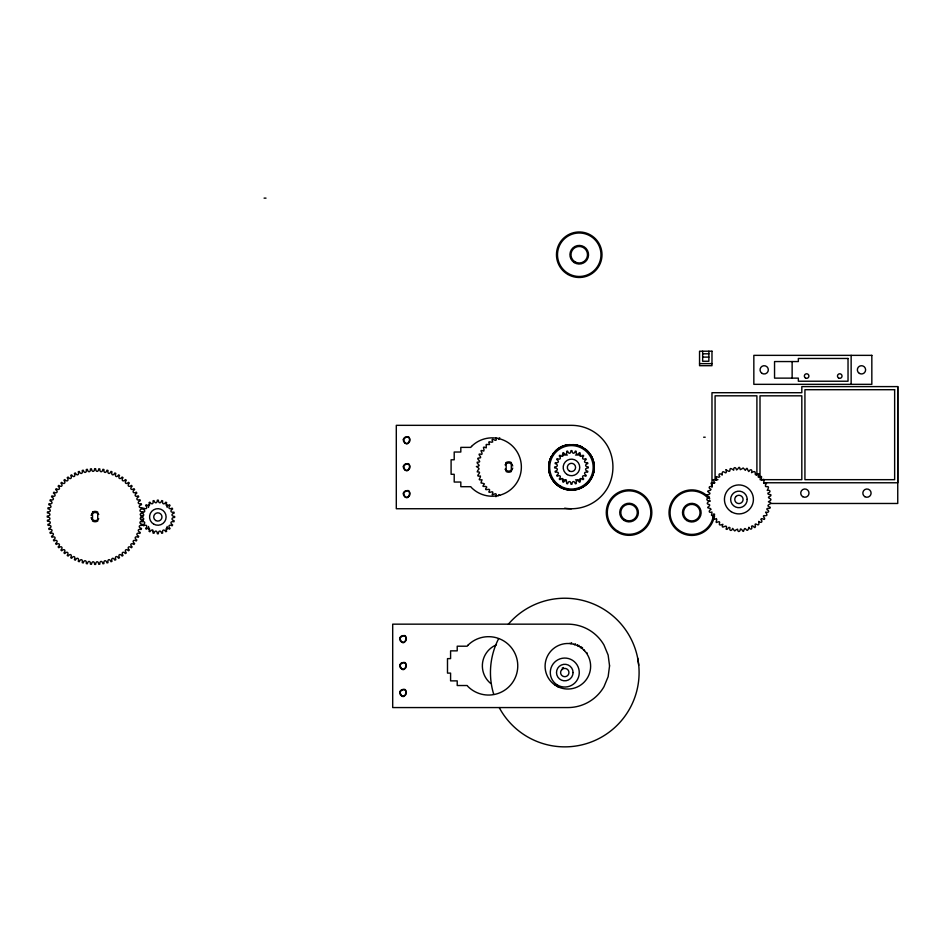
<?xml version="1.0" encoding="UTF-8"?>
<svg xmlns="http://www.w3.org/2000/svg" width="945" height="945" viewBox="0 0 945 945"><rect width="100%" height="100%" fill="white"/><g stroke="black" fill="none" stroke-linecap="round" stroke-linejoin="round"><path stroke-width="1.42" d="M711.975 486.899L711.975 392.707L801.821 392.718L801.821 386.599L897.75 386.599L897.75 482.777L763.572 482.765M897.75 386.599L897.75 503.472L770.943 503.472M499.751 495.404L498.759 494.885L498.062 495.782M573.757 644.289L574.761 644.703L575.446 643.805M586.691 652.558L587.341 653.42M577.549 644.679L578.21 646.226L579.108 645.447M581.081 646.581L580.856 647.75L582.522 647.549M583.939 649.782L584.565 650.597M571.607 642.659L571.04 643.639L569.989 643.25M91.535 514.493L92.197 513.631M98.044 519.49L98.705 518.628A4.146 4.146 0 0 1 91.122 517.636M505.811 464.113L505.15 464.964A4.146 4.146 0 0 1 512.745 465.968M511.67 469.96L512.332 469.11M141.951 513.348C138.478 513.726 140.734 516.301 142.99 516.041M142.057 517.447C138.608 517.494 140.557 520.293 142.849 520.222L142.766 521.238C139.222 520.825 138.82 523.849 142.352 524.369L142.175 525.373C138.702 524.782 138.005 527.57 141.49 528.456L141.23 529.448C137.793 528.609 137.049 531.102 140.273 532.448L139.931 533.417C136.612 532.236 135.537 534.811 138.726 536.323L138.289 537.256C135.017 535.744 133.895 538.178 136.836 540.044L136.316 540.942C133.257 539.193 131.757 541.556 134.627 543.599L134.036 544.438C131.154 542.465 129.382 544.603 132.123 546.931L131.461 547.722C128.78 545.478 126.736 547.545 129.335 550.049L128.603 550.77C126.122 548.218 123.984 550.167 126.287 552.896L125.496 553.557C123.252 550.876 120.877 552.565 123.004 555.483L122.153 556.062C120.192 553.085 117.629 554.727 119.495 557.763L118.609 558.271C116.873 555.152 114.298 556.487 115.822 559.723L114.888 560.161C113.341 556.995 110.789 557.975 111.971 561.365L111.014 561.72C109.833 558.33 107.116 559.251 108.002 562.665L107.009 562.936C106.135 559.534 103.229 560.09 103.938 563.61L102.922 563.787C102.343 560.338 99.414 560.633 99.804 564.2L98.776 564.295C98.516 560.704 95.658 560.905 95.634 564.425L94.606 564.425C94.677 560.834 91.76 560.81 91.464 564.295L90.436 564.2C90.708 560.692 87.968 560.302 87.318 563.787L86.302 563.61C86.94 560.172 84.081 559.44 83.231 562.936L82.239 562.665C83.207 559.204 80.455 558.412 79.226 561.72L78.27 561.365C79.581 558.046 76.769 556.888 75.352 560.161L74.419 559.723C75.99 556.499 73.415 555.235 71.631 558.271L70.745 557.763C72.47 554.691 70.154 553.191 68.087 556.062L67.237 555.483C69.245 552.577 67.024 550.876 64.744 553.557L63.953 552.896C66.304 550.179 64.142 548.289 61.638 550.77L60.905 550.049C63.409 547.592 61.472 545.348 58.779 547.722L58.117 546.931C60.917 544.674 59.062 542.43 56.204 544.438L55.613 543.599C58.507 541.579 56.972 539.193 53.924 540.942L53.404 540.044C56.464 538.284 55.141 535.78 51.951 537.256L51.514 536.323C54.704 534.87 53.652 532.106 50.309 533.417L49.967 532.448C53.251 531.244 52.483 528.527 49.01 529.448L48.75 528.456C52.235 527.57 51.538 524.782 48.065 525.373L47.888 524.369C51.42 523.849 51.018 520.825 47.474 521.238L47.392 520.222C50.947 519.963 50.817 517.069 47.25 517.069L47.25 516.041C50.817 516.147 50.947 513.1 47.392 512.899L47.474 511.871C51.018 512.284 51.42 509.272 47.888 508.753L48.065 507.737C51.573 508.41 52.199 505.587 48.75 504.665L49.01 503.673C52.471 504.654 53.263 501.889 49.967 500.673L50.309 499.704C53.676 500.98 54.704 498.298 51.514 496.798L51.951 495.865C55.188 497.424 56.452 494.849 53.404 493.066L53.924 492.18C56.96 494.058 58.59 491.483 55.613 489.522L56.204 488.683C59.062 490.809 60.917 488.4 58.117 486.179L58.779 485.399C61.449 487.774 63.504 485.517 60.905 483.072L61.638 482.352C64.118 484.903 66.256 482.954 63.953 480.214L64.744 479.564C66.989 482.328 69.292 480.568 67.237 477.638L68.087 477.048C70.084 480.001 72.529 478.453 70.745 475.359L71.631 474.851C73.367 477.957 75.943 476.623 74.419 473.386L75.352 472.961C76.769 476.233 79.581 475.063 78.27 471.756L79.226 471.401C80.396 474.768 83.16 473.906 82.239 470.456L83.231 470.185C84.046 473.658 87.023 472.996 86.302 469.5L87.318 469.322C87.826 472.854 90.85 472.465 90.436 468.921L91.464 468.826C91.665 472.394 94.713 472.252 94.606 468.685L95.634 468.685C95.528 472.252 98.575 472.394 98.776 468.826L99.804 468.921C99.39 472.465 102.414 472.854 102.922 469.322L103.938 469.5C103.265 473.008 106.088 473.634 107.009 470.185L108.002 470.456C107.116 473.858 109.833 474.792 111.014 471.401L111.971 471.756C110.825 475.087 113.329 476.197 114.888 472.961L115.822 473.386C114.345 476.599 116.861 477.981 118.609 474.851L119.495 475.359C117.676 478.418 120.109 479.977 122.153 477.048L123.004 477.638C120.865 480.509 123.287 482.363 125.496 479.564L126.287 480.214C124.067 482.954 126.039 484.856 128.603 482.352L129.335 483.072C126.736 485.517 128.792 487.774 131.461 485.399L132.123 486.179C129.43 488.459 131.131 490.786 134.036 488.683L134.627 489.522C131.65 491.483 133.28 494.058 136.316 492.18L136.836 493.066C133.8 494.814 135.052 497.448 138.289 495.865L138.726 496.798C135.548 498.275 136.564 501.004 139.931 499.704L140.273 500.673C136.99 501.866 137.769 504.665 141.23 503.673L141.49 504.665C138.029 505.54 138.655 508.363 142.175 507.737L142.352 508.753C138.903 509.355 139.187 512.261 142.766 511.871L142.849 512.899M264.08 198.131L266.006 198.131M702.655 353.796L708.868 353.796M702.655 357.104L708.868 357.104M699.548 363.624L711.975 363.624M703.647 437.216L705.206 437.216M562.145 455.017L567.413 455.017M575.517 455.017L580.773 455.017M717.964 479.658L715.082 479.658L715.082 395.813L756.898 395.813L756.898 475.24M562.145 479.859L566.09 479.859M575.517 479.859L580.773 479.859M760.004 479.67L801.821 479.67L801.821 395.825L760.004 395.825L760.004 478.194M711.975 482.765L714.916 482.765M571.465 508.741L396.298 508.741L396.298 425.333L571.465 425.333A41.71 41.71 0 0 1 607.588 446.182C614.711 459.022 614.711 475.051 607.588 487.892A41.71 41.71 0 0 1 564.661 508.186M560.728 487.514L562.747 488.47M557.125 686.342L559.145 687.298M511.67 464.113L512.332 464.964M505.811 469.96L505.15 469.11A4.146 4.146 0 0 0 512.745 468.106M98.044 513.631L98.705 514.493A4.146 4.146 0 0 0 91.122 515.486M91.535 518.628L92.197 519.49M498.062 438.303L498.865 439.177L499.716 437.736M637.662 658.051L638.737 665.268M495.889 437.807C498.062 444.422 489.829 435.184 492.711 441.965C490.998 443.264 487.1 439.307 489.557 444.552C484.761 444.764 486.474 443.063 486.262 447.859C480.958 445.497 485.021 449.052 483.769 451.048C478.005 449.005 483.344 452.773 481.785 454.427C474.922 452.549 483.686 457.994 479.446 458.006C473.87 457.853 484.123 462.554 477.178 462.188C476.126 463.747 482.694 465.92 476.398 466.535C481.537 469.677 477.768 468.543 477.178 471.886C484.017 471.449 473.043 477.154 480.473 476.02C480.899 478.241 476.528 480.674 482.056 479.753C480.119 485.08 480.851 481.879 484.431 483.887C480.403 488.482 485.718 485.08 486.769 487.112C482.245 492.995 492.546 485.919 488.766 491.955C489.581 493.644 494.743 489.037 492.132 494.802C494.105 494.707 497.389 491.447 495.901 496.727M851.138 355.355L851.138 384.332M792.134 361.557L792.134 378.13M708.868 351.209L708.868 361.25L702.655 361.25L702.655 351.209M167.159 504.535L167.159 507.453M167.159 526.459L167.159 529.377M148.53 504.535L148.53 507.453M148.53 526.459L148.53 529.377M590.401 454.391A22.774 22.774 0 0 1 587.034 483.663A22.774 22.774 0 0 1 557.597 485.104A22.774 22.774 0 0 1 551.384 456.305M552.53 454.391A22.774 22.774 0 0 1 553.864 452.596M555.365 450.93A22.774 22.774 0 0 1 562.747 446.005M564.85 445.249A22.774 22.774 0 0 1 567.024 444.705M575.907 444.705A22.774 22.774 0 0 1 578.068 445.249M580.171 446.005A22.774 22.774 0 0 1 582.191 446.95M585.912 449.43A22.774 22.774 0 0 1 589.066 452.596M490.691 683.471A22.774 22.774 0 0 1 496.42 644.821M714.526 514.045A22.774 22.774 0 0 1 714.196 516.773M713.912 518.108A22.774 22.774 0 0 1 681.628 533.039A22.774 22.774 0 0 1 674.163 498.263A22.774 22.774 0 0 1 709.719 498.617M713.499 513.997A21.735 21.735 0 0 1 684.995 533.311A21.735 21.735 0 0 1 673.561 500.838A21.735 21.735 0 0 1 707.864 498.015M709.541 500.106A21.735 21.735 0 0 1 710.274 501.216M572.824 444.587A22.774 22.774 0 0 1 583.23 486.817M582.025 487.49A22.774 22.774 0 0 1 574.194 489.923M568.701 489.923A22.774 22.774 0 0 1 565.996 489.439M564.673 489.061A22.774 22.774 0 0 1 563.374 488.612M562.098 488.092A22.774 22.774 0 0 1 552.707 480.261M551.963 479.103A22.774 22.774 0 0 1 551.963 455.537M552.707 454.391A22.774 22.774 0 0 1 570.071 444.587M562.192 668.068A5.174 5.174 0 0 1 563.433 667.548M508.268 624.279A74.324 74.324 0 0 1 619.684 622.46A74.324 74.324 0 0 1 607.67 733.237A74.324 74.324 0 0 1 499.232 707.581M493.656 694.126A74.324 74.324 0 0 1 498.558 638.808M726.079 469.736C727.414 477.745 721.744 466.676 722.169 475.075C720.173 472.713 717.586 473.799 719.806 476.752C718.743 478.678 714.196 474.225 716.452 478.56C718.318 481.844 713.499 478.324 712.955 480.131C714.125 480.863 715.613 484.218 712.955 483.119C708.289 482.104 713.44 485.163 712.176 486.793C709.14 485.482 707.77 488.081 711.03 489.345C711.077 491.53 704.911 489.959 709.034 492.593C711.656 493.562 708.266 495.038 706.919 494.707C705.797 496.834 710.782 496.03 709.199 498.086C705.667 498.039 706.234 500.909 709.376 500.85C703.399 505.764 712.223 503.094 709.034 506.248C705.053 508.847 710.687 507.335 711.065 509.308C708.36 510.536 708.549 513.407 711.963 512.036C712.14 516.395 709.553 514.623 714.585 516.383C711.762 518.462 713.782 520.565 716.357 518.545C718.011 519.774 713.794 524.085 718.058 521.888C722.393 520.707 715.672 527.015 722.913 524.298C719.984 531.338 728.5 521.699 726.079 529.117C727.898 530.724 728.182 525.892 729.942 527.688C728.961 531.066 731.843 531.503 732.659 528.338C736.084 533.027 733.663 530.133 737.584 529.153C737.679 532.897 740.278 531.822 740.455 528.94C742.416 528.538 743.172 534.315 744.046 529.649C745.605 525.396 746.975 534.905 748.901 527.275C750.129 530.299 752.929 529.495 751.523 526.27C752.929 524.203 754.701 529.637 755.48 526.731C753.472 519.585 760.217 529.637 758.705 521.38C761.127 523.542 763.312 521.947 760.831 519.301C761.564 517.045 765.013 521.286 764.67 518.321C759.957 512.509 770.447 519.088 765.604 512.131C768.344 513.076 770.329 511.091 766.903 509.568C766.194 507.111 770.529 509.674 770.293 507.311C763.005 504.665 775.727 503.874 768.391 501.76C775.857 497.932 763.773 498.688 770.659 495.936C772.455 493.538 767.34 495.475 767.836 493.16C771.049 492.369 770.529 489.451 767.186 490.443C771.758 482.588 762.119 490.715 766.678 482.824C759.662 486.002 768.084 476.611 761.41 480.237C760.595 478.406 763.418 474.425 759 477.449C756.413 477.26 760.796 473.209 757.819 473.681C752.374 478.123 758.504 468.472 751.558 472.677C752.846 469.263 750.212 468.673 748.806 471.567C747.176 470.386 747.637 465.531 745.322 470.362C741.86 466.417 744.294 468.212 740.266 469.7C739.285 464.432 738.458 469.228 736.592 469.96C736.06 466.901 733.237 466.582 733.71 470.232C726.422 464.668 733.544 475.111 726.079 469.736M152.866 531.125L153.043 533.074L153.94 533.311C154.945 530.039 157.248 530.346 157.378 533.771L158.299 533.771C158.429 530.346 160.733 530.039 161.749 533.311L162.635 533.074C161.878 529.732 164.028 528.846 165.847 531.751L166.651 531.291C165.044 528.255 166.887 526.849 169.403 529.176L170.053 528.515C167.726 525.999 169.143 524.168 172.167 525.763L172.628 524.959C169.84 523.081 170.596 521.014 173.963 521.758L174.199 520.86C171.021 519.774 171.21 517.565 174.66 517.423L174.66 516.49C171.305 516.277 170.915 514.08 174.199 513.052L173.963 512.155C170.667 512.828 169.734 510.784 172.628 508.953L172.167 508.15C169.143 509.745 167.726 507.902 170.053 505.398L169.403 504.736C166.852 506.827 165.068 505.705 166.651 502.622L165.847 502.161C164.005 505.067 161.985 504.134 162.635 500.838L161.749 500.59C160.662 503.803 158.547 503.52 158.299 500.141L157.378 500.141C157.142 503.52 155.039 503.803 153.94 500.59L153.043 500.838C153.716 504.146 151.708 504.961 149.83 502.161L149.038 502.622C150.609 505.717 148.861 506.827 146.274 504.736L145.624 505.398C147.952 507.902 146.546 509.745 143.51 508.15L143.049 508.953C145.955 510.796 145.022 512.816 141.715 512.155L141.478 513.052C144.774 514.092 144.396 516.254 141.029 516.49L141.029 517.423C144.467 517.577 144.668 519.762 141.478 520.86L141.715 521.758C145.081 521.014 145.873 523.069 143.049 524.959L143.51 525.763C146.546 524.168 147.952 525.999 145.624 528.515L146.274 529.176C148.826 526.849 150.527 528.231 149.038 531.291L149.83 531.751C150.491 530.677 153.397 528.42 152.866 531.125M566.492 481.607L566.657 483.556L567.555 483.793C568.571 480.521 570.863 480.828 571.004 484.253L571.926 484.253C572.056 480.828 574.359 480.521 575.363 483.793L576.261 483.556C575.611 480.237 577.608 479.316 579.462 482.222L580.265 481.761C578.671 478.737 580.513 477.319 583.018 479.647L583.679 478.997C581.352 476.481 582.758 474.638 585.794 476.245L586.254 475.441C583.455 473.551 584.211 471.484 587.577 472.228L587.825 471.342C584.553 470.327 584.849 468.023 588.274 467.893L588.274 466.972C584.99 466.641 584.518 464.586 587.825 463.534L587.577 462.637C584.282 463.286 583.348 461.278 586.254 459.424L585.794 458.62C582.758 460.132 581.458 458.408 583.679 455.868L583.018 455.218C580.49 457.545 578.777 456.116 580.265 453.104L579.462 452.643C577.584 455.455 575.623 454.628 576.261 451.308L575.363 451.072C574.241 454.285 572.268 453.931 571.926 450.623L571.004 450.623C570.756 454.002 568.654 454.273 567.555 451.072L566.657 451.308C567.295 454.639 565.358 455.466 563.456 452.643L562.653 453.104C564.248 456.128 562.417 457.545 559.901 455.218L559.251 455.868C561.484 458.419 560.172 460.109 557.137 458.62L556.664 459.424C559.582 461.278 558.637 463.286 555.341 462.637L555.105 463.534C558.377 464.538 558.07 466.842 554.644 466.972L554.644 467.893C558.07 468.023 558.377 470.327 555.105 471.342L555.341 472.228C558.684 471.472 559.57 473.61 556.664 475.441L557.137 476.245C560.196 474.662 561.484 476.434 559.251 478.997L559.901 479.647C562.417 477.319 564.248 478.737 562.653 481.761L563.456 482.222C564.189 481.229 566.905 478.82 566.492 481.607M403.456 439.271C407.968 453.659 414.56 429.065 403.456 439.271M403.456 466.18C407.968 480.568 414.56 455.974 403.456 466.18M403.456 493.089C407.968 507.477 414.56 482.883 403.456 493.089M399.853 638.099C404.365 652.487 410.957 627.893 399.853 638.099M399.853 665.008C404.365 679.396 410.957 654.802 399.853 665.008M399.853 691.917C404.365 706.305 410.957 681.711 399.853 691.917M573.06 672.545L572.776 674.695A8.281 8.281 0 0 1 559.452 678.888A8.281 8.281 0 0 1 561.283 665.044A8.281 8.281 0 0 1 573.06 672.545M609.56 665.859L608.143 676.655L603.973 686.72A41.71 41.71 0 0 1 567.862 707.569L392.695 707.569L392.695 624.161L567.862 624.161A41.71 41.71 0 0 1 603.973 645.01L608.143 655.074L609.56 665.859M747.2 499.421L746.916 501.571A8.281 8.281 0 0 1 733.603 505.764A8.281 8.281 0 0 1 735.423 491.92A8.281 8.281 0 0 1 747.2 499.421M471.543 446.394L470.787 447.375L460.817 447.375L460.817 452.029L454.202 452.029L454.202 459.79L451.096 459.79L451.096 474.284L454.202 474.284L454.202 482.044L460.817 482.044L460.817 486.699L470.787 486.699L471.543 487.679A29.189 29.189 0 0 0 512.816 487.679A29.189 29.189 0 0 0 512.816 446.394A29.189 29.189 0 0 0 471.543 446.394M467.94 645.222L467.184 646.203L457.215 646.203L457.215 650.857L450.588 650.857L450.588 658.618L447.493 658.618L447.493 673.112L450.588 673.112L450.588 680.872L457.215 680.872L457.215 685.527L467.184 685.527L467.94 686.507A29.189 29.189 0 0 0 509.213 686.507A29.189 29.189 0 0 0 509.213 645.222A29.189 29.189 0 0 0 467.94 645.222M561.85 669.627L561.188 670.477A4.146 4.146 0 0 0 561.188 674.624L561.85 675.474A4.146 4.146 0 0 0 567.709 675.474L568.358 674.624A4.146 4.146 0 0 0 568.358 670.477L567.709 669.627A4.146 4.146 0 0 0 561.85 669.627M735.99 496.491L735.34 497.353A4.146 4.146 0 0 0 735.34 501.488L735.99 502.35A4.146 4.146 0 0 0 741.849 502.35L742.51 501.488A4.146 4.146 0 0 0 742.51 497.353L741.849 496.491A4.146 4.146 0 0 0 735.99 496.491M92.527 512.072L92.527 521.038A5.174 5.174 0 0 0 97.713 521.038L97.713 512.072A5.174 5.174 0 0 0 92.527 512.072M506.154 462.554L506.154 471.52A5.174 5.174 0 0 0 511.328 471.52L511.328 462.554A5.174 5.174 0 0 0 506.154 462.554M711.975 351.209L699.548 351.209L699.548 365.691L711.975 365.691L711.975 351.209M871.833 355.355L753.838 355.355L753.838 384.332L871.833 384.332L871.833 355.355M848.031 358.462L798.348 358.462L798.348 361.557L774.546 361.557L774.546 378.13L798.348 378.13L798.348 381.225L848.031 381.225L848.031 358.462M894.643 389.706L804.927 389.706L804.927 479.67L894.643 479.67L894.643 389.706M560.078 487.159A22.774 22.774 0 0 0 594.228 467.432A22.774 22.774 0 0 0 560.078 447.717A22.774 22.774 0 0 0 560.078 487.159M405.003 496.822A3.307 3.307 0 0 0 409.965 493.952A3.307 3.307 0 0 0 405.003 491.081A3.307 3.307 0 0 0 405.003 496.822M405.003 469.901A3.307 3.307 0 0 0 409.965 467.043A3.307 3.307 0 0 0 405.003 464.172A3.307 3.307 0 0 0 405.003 469.901M405.003 442.992A3.307 3.307 0 0 0 409.965 440.122A3.307 3.307 0 0 0 405.003 437.252A3.307 3.307 0 0 0 405.003 442.992M859.418 373.429A4.146 4.146 0 0 0 865.632 369.849A4.146 4.146 0 0 0 859.418 366.258A4.146 4.146 0 0 0 859.418 373.429M762.119 373.429A4.146 4.146 0 0 0 768.332 369.849A4.146 4.146 0 0 0 762.119 366.258A4.146 4.146 0 0 0 762.119 373.429M838.617 378.024A2.28 2.28 0 0 0 842.03 376.051A2.28 2.28 0 0 0 838.617 374.078A2.28 2.28 0 0 0 838.617 378.024M805.494 378.024A2.28 2.28 0 0 0 808.908 376.051A2.28 2.28 0 0 0 805.494 374.078A2.28 2.28 0 0 0 805.494 378.024M864.899 496.704A4.146 4.146 0 0 0 871.101 493.125A4.146 4.146 0 0 0 864.899 489.534A4.146 4.146 0 0 0 864.899 496.704M802.789 496.704A4.146 4.146 0 0 0 809.003 493.125A4.146 4.146 0 0 0 802.789 489.534A4.146 4.146 0 0 0 802.789 496.704M400.704 668.209A3.307 3.307 0 0 0 406.255 666.721A3.307 3.307 0 0 0 402.192 662.669A3.307 3.307 0 0 0 400.704 668.209M401.389 695.65A3.307 3.307 0 0 0 406.362 692.779A3.307 3.307 0 0 0 401.389 689.909A3.307 3.307 0 0 0 401.389 695.65M401.389 641.82A3.307 3.307 0 0 0 406.362 638.95A3.307 3.307 0 0 0 401.389 636.079A3.307 3.307 0 0 0 401.389 641.82M554.597 684.771A22.774 22.774 0 0 0 590.519 668.493A22.774 22.774 0 0 0 558.46 645.518A22.774 22.774 0 0 0 554.597 684.771M155.771 520.541A4.146 4.146 0 0 0 161.985 516.95A4.146 4.146 0 0 0 155.771 513.371A4.146 4.146 0 0 0 155.771 520.541M153.704 524.132A8.281 8.281 0 0 0 166.119 516.95A8.281 8.281 0 0 0 153.704 509.78A8.281 8.281 0 0 0 153.704 524.132M687.31 519.62A8.281 8.281 0 0 0 700.068 513.076A8.281 8.281 0 0 0 688.019 505.291A8.281 8.281 0 0 0 687.31 519.62M686.767 520.506A9.32 9.32 0 0 0 701.107 513.1A9.32 9.32 0 0 0 687.523 504.382A9.32 9.32 0 0 0 686.767 520.506M560.574 486.143A21.735 21.735 0 0 0 593.177 467.326A21.735 21.735 0 0 0 560.574 448.497A21.735 21.735 0 0 0 560.574 486.143M624.562 519.526A8.281 8.281 0 0 0 637.32 512.981A8.281 8.281 0 0 0 625.271 505.197A8.281 8.281 0 0 0 624.562 519.526M624.019 520.411A9.32 9.32 0 0 0 638.359 513.005A9.32 9.32 0 0 0 624.775 504.287A9.32 9.32 0 0 0 624.019 520.411M617.664 532.295A22.774 22.774 0 0 0 651.826 512.568A22.774 22.774 0 0 0 617.664 492.853A22.774 22.774 0 0 0 617.664 532.295M618.184 531.397A21.735 21.735 0 0 0 650.786 512.568A21.735 21.735 0 0 0 618.184 493.751A21.735 21.735 0 0 0 618.184 531.397M569.386 471.023A4.146 4.146 0 0 0 575.599 467.432A4.146 4.146 0 0 0 569.386 463.853A4.146 4.146 0 0 0 569.386 471.023M567.319 474.603A8.281 8.281 0 0 0 579.746 467.432A8.281 8.281 0 0 0 567.319 460.262A8.281 8.281 0 0 0 567.319 474.603M574.737 261.682A8.281 8.281 0 0 0 587.506 255.138A8.281 8.281 0 0 0 575.458 247.366A8.281 8.281 0 0 0 574.737 261.682M567.851 274.452A22.774 22.774 0 0 0 602 254.725A22.774 22.774 0 0 0 567.851 235.01A22.774 22.774 0 0 0 567.851 274.452M568.37 273.554A21.735 21.735 0 0 0 600.973 254.725A21.735 21.735 0 0 0 568.37 235.907A21.735 21.735 0 0 0 568.37 273.554M574.206 262.568A9.32 9.32 0 0 0 588.534 255.162A9.32 9.32 0 0 0 574.962 246.456A9.32 9.32 0 0 0 574.206 262.568M731.158 511.658A14.494 14.494 0 0 0 753.401 500.035A14.494 14.494 0 0 0 732.21 486.58A14.494 14.494 0 0 0 731.158 511.658M557.007 684.782A14.494 14.494 0 0 0 579.25 673.159A14.494 14.494 0 0 0 558.058 659.704A14.494 14.494 0 0 0 557.007 684.782"/></g></svg>
